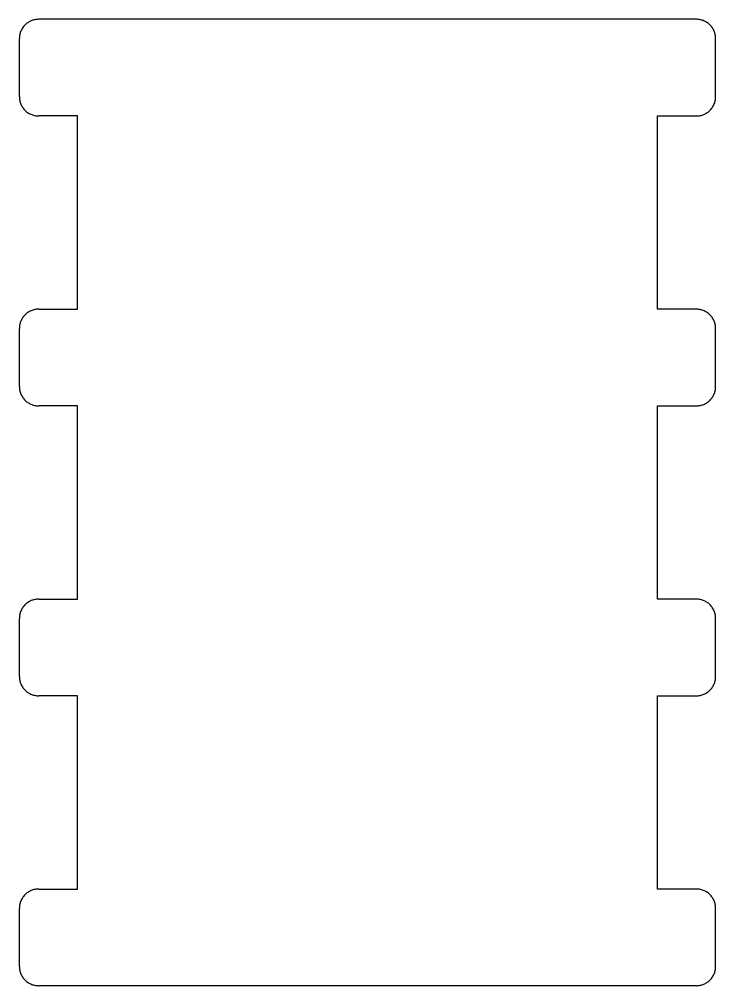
# Model space of a CAD drawing. Extents: x -36 to 0, y 10 to 60.
import ezdxf

# ---------------------------------------------------------------- set-up
doc = ezdxf.new("R2010")
doc.units = 0
doc.header["$MEASUREMENT"] = 0
doc.layers.get('0').update_dxf_attribs({"linetype": 'CONTINUOUS'})

# ---------------------------------------------------------------- blocks, each defined once
blk = doc.blocks.new('REFINE003')
at = {"color": 0}
for p, q in [((-1, 60), (-35, 60)), ((-36, 56), (-36, 59)), ((0, 56), (0, 59)), ((-33, 55), (-35, 55)), ((-33, 45), (-33, 55)), ((-3, 45), (-3, 55)), ((-3, 55), (-1, 55)), ((-35, 45), (-33, 45)), ((-1, 45), (-3, 45)), ((-36, 41), (-36, 44)), ((0, 41), (0, 44)), ((-33, 40), (-35, 40)), ((-33, 30), (-33, 40)), ((-3, 30), (-3, 40)), ((-3, 40), (-1, 40)), ((-35, 30), (-33, 30)), ((-1, 30), (-3, 30)), ((-36, 26), (-36, 29)), ((0, 26), (0, 29)), ((-33, 25), (-35, 25)), ((-33, 15), (-33, 25)), ((-3, 15), (-3, 25)), ((-3, 25), (-1, 25)), ((-35, 15), (-33, 15)), ((-1, 15), (-3, 15)), ((-36, 11), (-36, 14)), ((0, 11), (0, 14)), ((-1, 10), (-35, 10))]:
    blk.add_line(p, q, dxfattribs=at)
for points in [[(-35, 60), (-35.05, 59.999), (-35.1, 59.995), (-35.149, 59.989), (-35.199, 59.98), (-35.247, 59.969), (-35.296, 59.955), (-35.343, 59.939), (-35.389, 59.921), (-35.435, 59.9), (-35.479, 59.878), (-35.523, 59.853), (-35.565, 59.825), (-35.605, 59.796), (-35.644, 59.765), (-35.682, 59.732), (-35.717, 59.697), (-35.751, 59.66), (-35.783, 59.622), (-35.813, 59.582), (-35.841, 59.54), (-35.867, 59.498), (-35.891, 59.454), (-35.913, 59.408), (-35.932, 59.362), (-35.949, 59.315), (-35.964, 59.267), (-35.976, 59.219), (-35.985, 59.17), (-35.993, 59.121), (-35.997, 59.071), (-36, 59.021), (-36, 59)], [(0, 59), (-0.001, 59.05), (-0.005, 59.1), (-0.011, 59.149), (-0.02, 59.199), (-0.031, 59.247), (-0.045, 59.296), (-0.061, 59.343), (-0.079, 59.389), (-0.1, 59.435), (-0.122, 59.479), (-0.147, 59.523), (-0.175, 59.565), (-0.204, 59.605), (-0.235, 59.644), (-0.268, 59.682), (-0.303, 59.717), (-0.34, 59.751), (-0.378, 59.783), (-0.418, 59.813), (-0.46, 59.841), (-0.502, 59.867), (-0.546, 59.891), (-0.592, 59.913), (-0.638, 59.932), (-0.685, 59.949), (-0.733, 59.964), (-0.781, 59.976), (-0.83, 59.985), (-0.879, 59.993), (-0.929, 59.997), (-0.979, 60), (-1, 60)], [(-36, 56), (-35.999, 55.95), (-35.995, 55.9), (-35.989, 55.851), (-35.98, 55.801), (-35.969, 55.753), (-35.955, 55.704), (-35.939, 55.657), (-35.921, 55.611), (-35.9, 55.565), (-35.878, 55.521), (-35.853, 55.477), (-35.825, 55.435), (-35.796, 55.395), (-35.765, 55.356), (-35.732, 55.318), (-35.697, 55.283), (-35.66, 55.249), (-35.622, 55.217), (-35.582, 55.187), (-35.54, 55.159), (-35.498, 55.133), (-35.454, 55.109), (-35.408, 55.087), (-35.362, 55.068), (-35.315, 55.051), (-35.267, 55.036), (-35.219, 55.024), (-35.17, 55.015), (-35.121, 55.007), (-35.071, 55.003), (-35.021, 55), (-35, 55)], [(-1, 55), (-0.95, 55.001), (-0.9, 55.005), (-0.851, 55.011), (-0.801, 55.02), (-0.753, 55.031), (-0.704, 55.045), (-0.657, 55.061), (-0.611, 55.079), (-0.565, 55.1), (-0.521, 55.122), (-0.477, 55.147), (-0.435, 55.175), (-0.395, 55.204), (-0.356, 55.235), (-0.318, 55.268), (-0.283, 55.303), (-0.249, 55.34), (-0.217, 55.378), (-0.187, 55.418), (-0.159, 55.46), (-0.133, 55.502), (-0.109, 55.546), (-0.087, 55.592), (-0.068, 55.638), (-0.051, 55.685), (-0.036, 55.733), (-0.024, 55.781), (-0.015, 55.83), (-0.007, 55.879), (-0.003, 55.929), (0, 55.979), (0, 56)], [(-35, 45), (-35.05, 44.999), (-35.1, 44.995), (-35.149, 44.989), (-35.199, 44.98), (-35.247, 44.969), (-35.296, 44.955), (-35.343, 44.939), (-35.389, 44.921), (-35.435, 44.9), (-35.479, 44.878), (-35.523, 44.853), (-35.565, 44.825), (-35.605, 44.796), (-35.644, 44.765), (-35.682, 44.732), (-35.717, 44.697), (-35.751, 44.66), (-35.783, 44.622), (-35.813, 44.582), (-35.841, 44.54), (-35.867, 44.498), (-35.891, 44.454), (-35.913, 44.408), (-35.932, 44.362), (-35.949, 44.315), (-35.964, 44.267), (-35.976, 44.219), (-35.985, 44.17), (-35.993, 44.121), (-35.997, 44.071), (-36, 44.021), (-36, 44)], [(0, 44), (-0.001, 44.05), (-0.005, 44.1), (-0.011, 44.149), (-0.02, 44.199), (-0.031, 44.247), (-0.045, 44.296), (-0.061, 44.343), (-0.079, 44.389), (-0.1, 44.435), (-0.122, 44.479), (-0.147, 44.523), (-0.175, 44.565), (-0.204, 44.605), (-0.235, 44.644), (-0.268, 44.682), (-0.303, 44.717), (-0.34, 44.751), (-0.378, 44.783), (-0.418, 44.813), (-0.46, 44.841), (-0.502, 44.867), (-0.546, 44.891), (-0.592, 44.913), (-0.638, 44.932), (-0.685, 44.949), (-0.733, 44.964), (-0.781, 44.976), (-0.83, 44.985), (-0.879, 44.993), (-0.929, 44.997), (-0.979, 45), (-1, 45)], [(-36, 41), (-35.999, 40.95), (-35.995, 40.9), (-35.989, 40.851), (-35.98, 40.801), (-35.969, 40.753), (-35.955, 40.704), (-35.939, 40.657), (-35.921, 40.611), (-35.9, 40.565), (-35.878, 40.521), (-35.853, 40.477), (-35.825, 40.435), (-35.796, 40.395), (-35.765, 40.356), (-35.732, 40.318), (-35.697, 40.283), (-35.66, 40.249), (-35.622, 40.217), (-35.582, 40.187), (-35.54, 40.159), (-35.498, 40.133), (-35.454, 40.109), (-35.408, 40.087), (-35.362, 40.068), (-35.315, 40.051), (-35.267, 40.036), (-35.219, 40.024), (-35.17, 40.015), (-35.121, 40.007), (-35.071, 40.003), (-35.021, 40), (-35, 40)], [(-1, 40), (-0.95, 40.001), (-0.9, 40.005), (-0.851, 40.011), (-0.801, 40.02), (-0.753, 40.031), (-0.704, 40.045), (-0.657, 40.061), (-0.611, 40.079), (-0.565, 40.1), (-0.521, 40.122), (-0.477, 40.147), (-0.435, 40.175), (-0.395, 40.204), (-0.356, 40.235), (-0.318, 40.268), (-0.283, 40.303), (-0.249, 40.34), (-0.217, 40.378), (-0.187, 40.418), (-0.159, 40.46), (-0.133, 40.502), (-0.109, 40.546), (-0.087, 40.592), (-0.068, 40.638), (-0.051, 40.685), (-0.036, 40.733), (-0.024, 40.781), (-0.015, 40.83), (-0.007, 40.879), (-0.003, 40.929), (0, 40.979), (0, 41)], [(-35, 30), (-35.05, 29.999), (-35.1, 29.995), (-35.149, 29.989), (-35.199, 29.98), (-35.247, 29.969), (-35.296, 29.955), (-35.343, 29.939), (-35.389, 29.921), (-35.435, 29.9), (-35.479, 29.878), (-35.523, 29.853), (-35.565, 29.825), (-35.605, 29.796), (-35.644, 29.765), (-35.682, 29.732), (-35.717, 29.697), (-35.751, 29.66), (-35.783, 29.622), (-35.813, 29.582), (-35.841, 29.54), (-35.867, 29.498), (-35.891, 29.454), (-35.913, 29.408), (-35.932, 29.362), (-35.949, 29.315), (-35.964, 29.267), (-35.976, 29.219), (-35.985, 29.17), (-35.993, 29.121), (-35.997, 29.071), (-36, 29.021), (-36, 29)], [(0, 29), (-0.001, 29.05), (-0.005, 29.1), (-0.011, 29.149), (-0.02, 29.199), (-0.031, 29.247), (-0.045, 29.296), (-0.061, 29.343), (-0.079, 29.389), (-0.1, 29.435), (-0.122, 29.479), (-0.147, 29.523), (-0.175, 29.565), (-0.204, 29.605), (-0.235, 29.644), (-0.268, 29.682), (-0.303, 29.717), (-0.34, 29.751), (-0.378, 29.783), (-0.418, 29.813), (-0.46, 29.841), (-0.502, 29.867), (-0.546, 29.891), (-0.592, 29.913), (-0.638, 29.932), (-0.685, 29.949), (-0.733, 29.964), (-0.781, 29.976), (-0.83, 29.985), (-0.879, 29.993), (-0.929, 29.997), (-0.979, 30), (-1, 30)], [(-36, 26), (-35.999, 25.95), (-35.995, 25.9), (-35.989, 25.851), (-35.98, 25.801), (-35.969, 25.753), (-35.955, 25.704), (-35.939, 25.657), (-35.921, 25.611), (-35.9, 25.565), (-35.878, 25.521), (-35.853, 25.477), (-35.825, 25.435), (-35.796, 25.395), (-35.765, 25.356), (-35.732, 25.318), (-35.697, 25.283), (-35.66, 25.249), (-35.622, 25.217), (-35.582, 25.187), (-35.54, 25.159), (-35.498, 25.133), (-35.454, 25.109), (-35.408, 25.087), (-35.362, 25.068), (-35.315, 25.051), (-35.267, 25.036), (-35.219, 25.024), (-35.17, 25.015), (-35.121, 25.007), (-35.071, 25.003), (-35.021, 25), (-35, 25)], [(-1, 25), (-0.95, 25.001), (-0.9, 25.005), (-0.851, 25.011), (-0.801, 25.02), (-0.753, 25.031), (-0.704, 25.045), (-0.657, 25.061), (-0.611, 25.079), (-0.565, 25.1), (-0.521, 25.122), (-0.477, 25.147), (-0.435, 25.175), (-0.395, 25.204), (-0.356, 25.235), (-0.318, 25.268), (-0.283, 25.303), (-0.249, 25.34), (-0.217, 25.378), (-0.187, 25.418), (-0.159, 25.46), (-0.133, 25.502), (-0.109, 25.546), (-0.087, 25.592), (-0.068, 25.638), (-0.051, 25.685), (-0.036, 25.733), (-0.024, 25.781), (-0.015, 25.83), (-0.007, 25.879), (-0.003, 25.929), (0, 25.979), (0, 26)], [(-35, 15), (-35.05, 14.999), (-35.1, 14.995), (-35.149, 14.989), (-35.199, 14.98), (-35.247, 14.969), (-35.296, 14.955), (-35.343, 14.939), (-35.389, 14.921), (-35.435, 14.9), (-35.479, 14.878), (-35.523, 14.853), (-35.565, 14.825), (-35.605, 14.796), (-35.644, 14.765), (-35.682, 14.732), (-35.717, 14.697), (-35.751, 14.66), (-35.783, 14.622), (-35.813, 14.582), (-35.841, 14.54), (-35.867, 14.498), (-35.891, 14.454), (-35.913, 14.408), (-35.932, 14.362), (-35.949, 14.315), (-35.964, 14.267), (-35.976, 14.219), (-35.985, 14.17), (-35.993, 14.121), (-35.997, 14.071), (-36, 14.021), (-36, 14)], [(0, 14), (-0.001, 14.05), (-0.005, 14.1), (-0.011, 14.149), (-0.02, 14.199), (-0.031, 14.247), (-0.045, 14.296), (-0.061, 14.343), (-0.079, 14.389), (-0.1, 14.435), (-0.122, 14.479), (-0.147, 14.523), (-0.175, 14.565), (-0.204, 14.605), (-0.235, 14.644), (-0.268, 14.682), (-0.303, 14.717), (-0.34, 14.751), (-0.378, 14.783), (-0.418, 14.813), (-0.46, 14.841), (-0.502, 14.867), (-0.546, 14.891), (-0.592, 14.913), (-0.638, 14.932), (-0.685, 14.949), (-0.733, 14.964), (-0.781, 14.976), (-0.83, 14.985), (-0.879, 14.993), (-0.929, 14.997), (-0.979, 15), (-1, 15)], [(-36, 11), (-35.999, 10.95), (-35.995, 10.9), (-35.989, 10.851), (-35.98, 10.801), (-35.969, 10.753), (-35.955, 10.704), (-35.939, 10.657), (-35.921, 10.611), (-35.9, 10.565), (-35.878, 10.521), (-35.853, 10.477), (-35.825, 10.435), (-35.796, 10.395), (-35.765, 10.356), (-35.732, 10.318), (-35.697, 10.283), (-35.66, 10.249), (-35.622, 10.217), (-35.582, 10.187), (-35.54, 10.159), (-35.498, 10.133), (-35.454, 10.109), (-35.408, 10.087), (-35.362, 10.068), (-35.315, 10.051), (-35.267, 10.036), (-35.219, 10.024), (-35.17, 10.015), (-35.121, 10.007), (-35.071, 10.003), (-35.021, 10), (-35, 10)], [(-1, 10), (-0.95, 10.001), (-0.9, 10.005), (-0.851, 10.011), (-0.801, 10.02), (-0.753, 10.031), (-0.704, 10.045), (-0.657, 10.061), (-0.611, 10.079), (-0.565, 10.1), (-0.521, 10.122), (-0.477, 10.147), (-0.435, 10.175), (-0.395, 10.204), (-0.356, 10.235), (-0.318, 10.268), (-0.283, 10.303), (-0.249, 10.34), (-0.217, 10.378), (-0.187, 10.418), (-0.159, 10.46), (-0.133, 10.502), (-0.109, 10.546), (-0.087, 10.592), (-0.068, 10.638), (-0.051, 10.685), (-0.036, 10.733), (-0.024, 10.781), (-0.015, 10.83), (-0.007, 10.879), (-0.003, 10.929), (0, 10.979), (0, 11)]]:
    blk.add_lwpolyline(points, dxfattribs=at)

msp = doc.modelspace()

# ---------------------------------------------------------------- block references
at = {"color": 0}
msp.add_blockref('REFINE003', (0, 0), dxfattribs=at)

doc.saveas('drawing.dxf')
